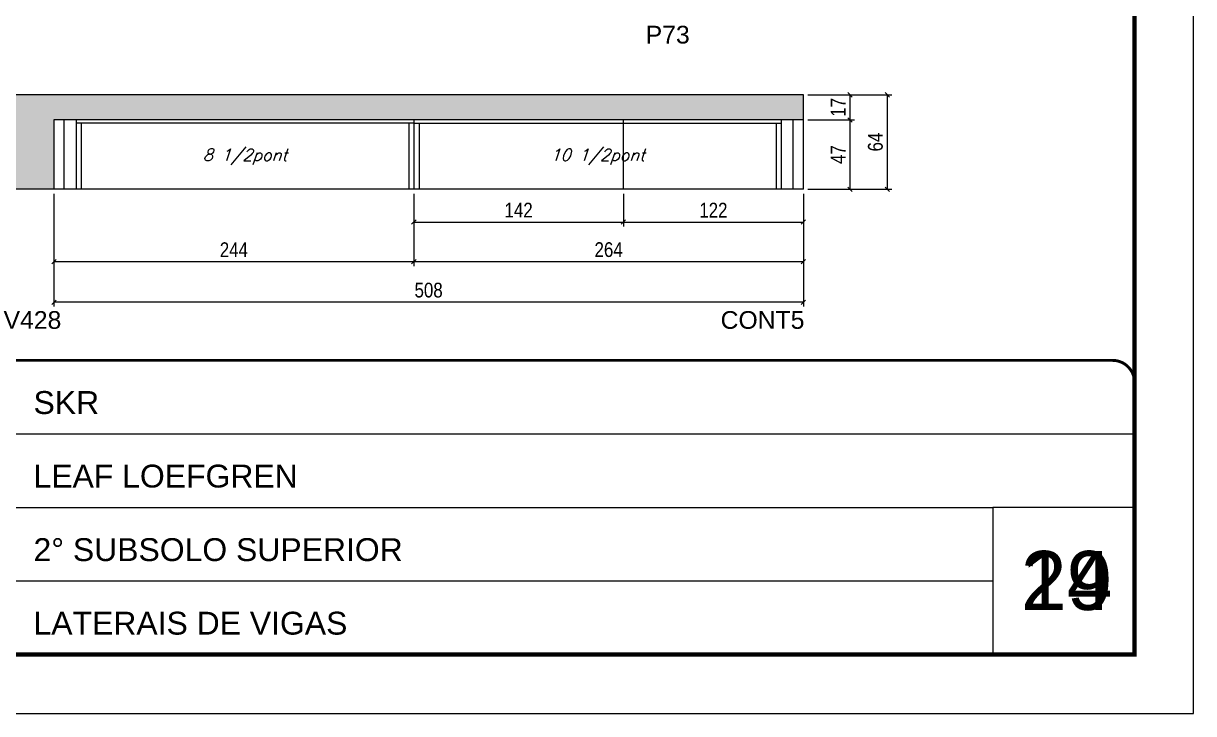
# Model space of a CAD drawing. Extents: x 3309 to 9590, y -2522 to 15424.
# Drawn here: x 7185 to 7978, y 8964 to 9431 of the extents above; entities that cross this region are included whole.
import ezdxf

# ---------------------------------------------------------------- set-up
doc = ezdxf.new("R2010")
doc.units = 0
doc.linetypes.add('CONTINUO', pattern=[0])
doc.linetypes.add('DASHED', pattern=[0.75, 0.5, -0.25])
for name, color, linetype in [('5', 5, 'Continuous'), ('COTA', 241, 'Continuous'), ('Painéis', 200, 'Continuous'), ('SARR_2.2x7', 40, 'Continuous'), ('SARR_3.5x7', 81, 'Continuous'), ('texto', 7, 'Continuous')]:
    doc.layers.add(name, color=color, linetype=linetype)
for name, color, linetype, lineweight in [('CARIMBO', 255, 'Continuous', 9), ('Folhas', 255, 'Continuous', 9), ('SARRAFO DE PRESSAO', 251, 'DASHED', 9)]:
    doc.layers.add(name, color=color, linetype=linetype, lineweight=lineweight)
doc.styles.add('ARIAL', font='arial.ttf')
doc.styles.add('COTA TECNICA', font='techl___.ttf', dxfattribs={"height": 10})
doc.styles.add('Romans', font='romans.shx')
doc.styles.get("Standard").update_dxf_attribs({"font": 'arial.ttf'})
doc.dimstyles.new('PAINEL', dxfattribs={"dimtxt": 10, "dimasz": 3, "dimexe": 3, "dimexo": 3, "dimgap": 3, "dimtad": 1, "dimdec": 1, "dimzin": 12, "dimdsep": 46, "dimtxsty": 'COTA TECNICA', "dimblk1": 'OBLIQUE', "dimblk2": 'OBLIQUE', "dimsah": 1, "dimcen": 0.9, "dimclrd": 4, "dimclre": 4, "dimclrt": 240, "dimadec": 1, "dimazin": 3, "dimtfac": 1, "dimtdec": 1, "dimtmove": 0, "dimatfit": 3, "dimfxl": 1, "dimtolj": 1, "dimtzin": 12, "dimarcsym": 0})

# ---------------------------------------------------------------- blocks, each defined once
blk = doc.blocks.new('9999999999')
at = {"color": 30, "linetype": 'CONTINUO'}
for p, q in [((98564.56, 34379.64), (99583.98, 34379.64)), ((98564.56, 34329.83), (99487.98, 34329.83)), ((99583.98, 34329.83), (99487.98, 34329.83)), ((99487.98, 34329.83), (99487.98, 34230.21)), ((98564.56, 34280.02), (99487.98, 34280.02))]:
    blk.add_line(p, q, dxfattribs=at)
at = {"color": 30, "linetype": 'CONTINUO', "const_width": 2}
blk.add_lwpolyline([(99583.98, 34230.21), (99583.98, 34414.45, 0.414214), (99568.98, 34429.45), (98228.98, 34429.45, 0.414214), (98213.98, 34414.45), (98213.98, 34245.21, 0.414214), (98228.98, 34230.21), (99583.98, 34230.21)], format="xyb", dxfattribs=at)
at = {"layer": 'Folhas'}
blk.add_lwpolyline([(98138.98, 34190.21), (99623.98, 34190.21), (99623.98, 35240.21), (98138.98, 35240.21)], close=True, dxfattribs=at)
at = {"layer": 'Folhas', "color": 30, "const_width": 3}
blk.add_lwpolyline([(98213.98, 34230.21), (99583.98, 34230.21), (99583.98, 35200.21), (98213.98, 35200.21)], close=True, dxfattribs=at)
at = {"color": 7, "linetype": 'Continuous', "ltscale": 5, "style": 'ARIAL'}
for s, height, p in [('SKR', 15.483, (98837.68, 34393.13)), ('LEAF LOEFGREN', 15.4829, (98837.68, 34343.32)), ('2° SUBSOLO SUPERIOR', 15.4829, (98837.68, 34293.51)), ('LATERAIS DE VIGAS', 15.4829, (98837.68, 34243.7))]:
    blk.add_text(s, height=height, dxfattribs=at).set_placement(p)
blk = doc.blocks.new('_Oblique')
at = {"color": 0, "linetype": 'ByBlock', "lineweight": -2}
blk.add_line((-0.5, -0.5), (0.5, 0.5), dxfattribs=at)
blk = doc.blocks.new('*D1304')
at = {"layer": 'COTA', "color": 4, "lineweight": -2, "transparency": 16777216}
for p, q in [((7449.37, 9315.63), (7449.37, 9266.63)), ((7713.37, 9315.63), (7713.37, 9266.63)), ((7713.37, 9269.63), (7449.37, 9269.63))]:
    blk.add_line(p, q, dxfattribs=at)
at = {"layer": 'Defpoints', "color": 0, "transparency": 16777216}
for p in [(7449.37, 9318.63, 0), (7713.37, 9318.63, 0), (7449.37, 9269.63)]:
    blk.add_point(p, dxfattribs=at)
at = {"layer": 'COTA', "color": 4, "lineweight": -2, "transparency": 16777216, "xscale": 3, "yscale": 3, "zscale": 3, "rotation": 180}
blk.add_blockref('_Oblique', (7449.37, 9269.63), dxfattribs=at)
at = {"layer": 'COTA', "color": 4, "lineweight": -2, "transparency": 16777216, "xscale": 3, "yscale": 3, "zscale": 3}
blk.add_blockref('_Oblique', (7713.37, 9269.63), dxfattribs=at)
at = {"layer": 'COTA', "color": 240, "transparency": 16777216, "insert": (7581.37, 9277.73), "char_height": 10, "attachment_point": 5, "style": 'COTA TECNICA'}
blk.add_mtext('\\A1;264', dxfattribs=at)
blk = doc.blocks.new('*D1305')
at = {"layer": 'COTA', "color": 4, "lineweight": -2, "transparency": 16777216}
for p, q in [((7205.37, 9315.63), (7205.37, 9266.63)), ((7449.37, 9315.63), (7449.37, 9266.63)), ((7449.37, 9269.63), (7205.37, 9269.63))]:
    blk.add_line(p, q, dxfattribs=at)
at = {"layer": 'Defpoints', "color": 0, "transparency": 16777216}
for p in [(7205.37, 9318.63, 0), (7449.37, 9318.63, 0), (7205.37, 9269.63)]:
    blk.add_point(p, dxfattribs=at)
at = {"layer": 'COTA', "color": 4, "lineweight": -2, "transparency": 16777216, "xscale": 3, "yscale": 3, "zscale": 3, "rotation": 180}
blk.add_blockref('_Oblique', (7205.37, 9269.63), dxfattribs=at)
at = {"layer": 'COTA', "color": 4, "lineweight": -2, "transparency": 16777216, "xscale": 3, "yscale": 3, "zscale": 3}
blk.add_blockref('_Oblique', (7449.37, 9269.63), dxfattribs=at)
at = {"layer": 'COTA', "color": 240, "transparency": 16777216, "insert": (7327.37, 9277.71), "char_height": 10, "attachment_point": 5, "style": 'COTA TECNICA'}
blk.add_mtext('\\A1;244', dxfattribs=at)
blk = doc.blocks.new('*D1293')
at = {"layer": 'COTA', "color": 4, "lineweight": -2, "transparency": 16777216}
for p, q in [((7205.37, 9315.63), (7205.37, 9239.16)), ((7713.37, 9315.63), (7713.37, 9239.16)), ((7713.37, 9242.16), (7205.37, 9242.16))]:
    blk.add_line(p, q, dxfattribs=at)
at = {"layer": 'Defpoints', "color": 0, "transparency": 16777216}
for p in [(7205.37, 9318.63, 0), (7713.37, 9318.63), (7205.37, 9242.16)]:
    blk.add_point(p, dxfattribs=at)
at = {"layer": 'COTA', "color": 4, "lineweight": -2, "transparency": 16777216, "xscale": 3, "yscale": 3, "zscale": 3, "rotation": 180}
blk.add_blockref('_Oblique', (7205.37, 9242.16), dxfattribs=at)
at = {"layer": 'COTA', "color": 4, "lineweight": -2, "transparency": 16777216, "xscale": 3, "yscale": 3, "zscale": 3}
blk.add_blockref('_Oblique', (7713.37, 9242.16), dxfattribs=at)
at = {"layer": 'COTA', "color": 240, "transparency": 16777216, "insert": (7459.37, 9250.3), "char_height": 10, "attachment_point": 5, "style": 'COTA TECNICA'}
blk.add_mtext('\\A1;508', dxfattribs=at)
blk = doc.blocks.new('*D1302')
at = {"layer": 'COTA', "color": 4, "lineweight": -2, "transparency": 16777216}
for p, q in [((7716.37, 9365.63), (7748, 9365.63)), ((7745, 9318.63), (7745, 9365.63)), ((7716.37, 9318.63), (7748, 9318.63))]:
    blk.add_line(p, q, dxfattribs=at)
at = {"layer": 'Defpoints', "color": 0, "transparency": 16777216}
for p in [(7713.37, 9365.63), (7745, 9365.63), (7713.37, 9318.63)]:
    blk.add_point(p, dxfattribs=at)
at = {"layer": 'COTA', "color": 4, "lineweight": -2, "transparency": 16777216, "xscale": 3, "yscale": 3, "zscale": 3}
for p, rotation in [((7745, 9365.63), 90), ((7745, 9318.63), 270)]:
    blk.add_blockref('_Oblique', p, dxfattribs=dict(at, rotation=rotation))
at = {"layer": 'COTA', "color": 240, "transparency": 16777216, "insert": (7736.93, 9342.13), "char_height": 10, "attachment_point": 5, "rotation": 90, "style": 'COTA TECNICA'}
blk.add_mtext('\\A1;47', dxfattribs=at)
blk = doc.blocks.new('*D1303')
at = {"layer": 'COTA', "color": 4, "lineweight": -2, "transparency": 16777216}
for p, q in [((7716.37, 9382.63), (7748, 9382.63)), ((7745, 9365.63), (7745, 9382.63)), ((7716.37, 9365.63), (7748, 9365.63))]:
    blk.add_line(p, q, dxfattribs=at)
at = {"layer": 'Defpoints', "color": 0, "transparency": 16777216}
for p in [(7713.37, 9382.63), (7745, 9382.63), (7713.37, 9365.63)]:
    blk.add_point(p, dxfattribs=at)
at = {"layer": 'COTA', "color": 4, "lineweight": -2, "transparency": 16777216, "xscale": 3, "yscale": 3, "zscale": 3}
for p, rotation in [((7745, 9382.63), 90), ((7745, 9365.63), 270)]:
    blk.add_blockref('_Oblique', p, dxfattribs=dict(at, rotation=rotation))
at = {"layer": 'COTA', "color": 240, "transparency": 16777216, "insert": (7736.93, 9374.13), "char_height": 10, "attachment_point": 5, "rotation": 90, "style": 'COTA TECNICA'}
blk.add_mtext('\\A1;17', dxfattribs=at)
blk = doc.blocks.new('*D1297')
at = {"layer": 'COTA', "color": 4, "lineweight": -2, "transparency": 16777216}
for p, q in [((7716.37, 9382.63), (7773.32, 9382.63)), ((7770.32, 9318.63), (7770.32, 9382.63)), ((7716.37, 9318.63), (7773.32, 9318.63))]:
    blk.add_line(p, q, dxfattribs=at)
at = {"layer": 'Defpoints', "color": 0, "transparency": 16777216}
for p in [(7713.37, 9382.63), (7770.32, 9382.63), (7713.37, 9318.63)]:
    blk.add_point(p, dxfattribs=at)
at = {"layer": 'COTA', "color": 4, "lineweight": -2, "transparency": 16777216, "xscale": 3, "yscale": 3, "zscale": 3}
for p, rotation in [((7770.32, 9382.63), 90), ((7770.32, 9318.63), 270)]:
    blk.add_blockref('_Oblique', p, dxfattribs=dict(at, rotation=rotation))
at = {"layer": 'COTA', "color": 240, "transparency": 16777216, "insert": (7762.22, 9350.63), "char_height": 10, "attachment_point": 5, "rotation": 90, "style": 'COTA TECNICA'}
blk.add_mtext('\\A1;64', dxfattribs=at)
blk = doc.blocks.new('*D1306')
at = {"layer": 'COTA', "color": 4, "lineweight": -2, "transparency": 16777216}
for p, q in [((7449.37, 9315.63), (7449.37, 9293.47)), ((7591.37, 9315.63), (7591.37, 9293.47)), ((7449.37, 9296.47), (7591.37, 9296.47))]:
    blk.add_line(p, q, dxfattribs=at)
at = {"layer": 'Defpoints', "color": 0, "transparency": 16777216}
for p in [(7449.37, 9318.63), (7591.37, 9318.63), (7591.37, 9296.47)]:
    blk.add_point(p, dxfattribs=at)
at = {"layer": 'COTA', "color": 4, "lineweight": -2, "transparency": 16777216, "xscale": 3, "yscale": 3, "zscale": 3, "rotation": 180}
blk.add_blockref('_Oblique', (7449.37, 9296.47), dxfattribs=at)
at = {"layer": 'COTA', "color": 4, "lineweight": -2, "transparency": 16777216, "xscale": 3, "yscale": 3, "zscale": 3}
blk.add_blockref('_Oblique', (7591.37, 9296.47), dxfattribs=at)
at = {"layer": 'COTA', "color": 240, "transparency": 16777216, "insert": (7520.37, 9304.55), "char_height": 10, "attachment_point": 5, "style": 'COTA TECNICA'}
blk.add_mtext('\\A1;142', dxfattribs=at)
blk = doc.blocks.new('*D1307')
at = {"layer": 'COTA', "color": 4, "lineweight": -2, "transparency": 16777216}
for p, q in [((7591.37, 9315.63), (7591.37, 9293.47)), ((7713.37, 9315.63), (7713.37, 9293.47)), ((7591.37, 9296.47), (7713.37, 9296.47))]:
    blk.add_line(p, q, dxfattribs=at)
at = {"layer": 'Defpoints', "color": 0, "transparency": 16777216}
for p in [(7591.37, 9318.63), (7713.37, 9318.63), (7713.37, 9296.47)]:
    blk.add_point(p, dxfattribs=at)
at = {"layer": 'COTA', "color": 4, "lineweight": -2, "transparency": 16777216, "xscale": 3, "yscale": 3, "zscale": 3, "rotation": 180}
blk.add_blockref('_Oblique', (7591.37, 9296.47), dxfattribs=at)
at = {"layer": 'COTA', "color": 4, "lineweight": -2, "transparency": 16777216, "xscale": 3, "yscale": 3, "zscale": 3}
blk.add_blockref('_Oblique', (7713.37, 9296.47), dxfattribs=at)
at = {"layer": 'COTA', "color": 240, "transparency": 16777216, "insert": (7652.37, 9304.53), "char_height": 10, "attachment_point": 5, "style": 'COTA TECNICA'}
blk.add_mtext('\\A1;122', dxfattribs=at)

msp = doc.modelspace()

# ---------------------------------------------------------------- hatches: boundary and pattern name
at = {"layer": 'COTA'}
h = msp.add_hatch(dxfattribs=at)
h.set_pattern_fill('AR-CONC', color=256, scale=0.03)
h.set_pattern_definition([(50, (0, -524.2997), (5.46554, -0.4781726), [0.5715, -6.2865]), (355, (0, -524.2997), (-1.0573026, 5.7317054), [0.4572, -5.0292175]), (100.451445, (0.4555, -524.3395), (4.4082374, 5.2535326), [0.4857003, -5.3427073]), (46.1842, (0, -522.776), (8.1323712, -1.26127), [0.85725, -9.42975]), (96.63556, (0.678, -522.881), (7.122124, 7.4227837), [0.7285507, -8.014068]), (351.18415, (0, -522.776), (7.122124, 7.422784), [0.685799, -7.543792]), (21, (0.762, -523.1567), (4.5484317, -3.067956), [0.5715, -6.2865]), (326, (0.762, -523.1567), (1.8540609, 5.525639), [0.4572, -5.0292]), (71.451445, (1.141, -523.4124), (6.4024926, 2.457683), [0.4857003, -5.3426981]), (37.5, (0, -524.2997), (0.0926581, 2.53665117), [0, -4.96824, 0, -5.1054, 0, -5.04825]), (7.5, (0, -524.2997), (2.0045899, 3.00541724), [0, -2.91084, 0, -4.85394, 0, -1.92405]), (327.5, (-1.6993, -524.2997), (4.06771786, -0.17186232), [0, -1.905, 0, -5.9436, 0, -7.8867]), (317.5, (-2.4613, -524.2997), (4.4438754, 0.7627947), [0, -2.4765, 0, -3.94716, 0, -5.6007])])
h.paths.add_polyline_path([(7175.37, 9352.63), (6997.37, 9352.63), (6997.37, 9382.63), (6997.37, 9397.63), (6986.37, 9397.63), (6986.37, 9335.63), (7175.37, 9335.63), (7175.37, 9318.63), (7205.37, 9318.63), (7205.37, 9365.63), (7713.37, 9365.63), (7713.37, 9382.63), (7175.37, 9382.63)])

# ---------------------------------------------------------------- linework, layer by layer
for p, q in [((7713.37, 9382.63), (7175.37, 9382.63)), ((7713.37, 9365.63), (7713.37, 9382.63)), ((7205.37, 9318.63), (7175.37, 9318.63))]:
    msp.add_line(p, q, dxfattribs=at)
at = {"layer": 'Painéis', "linetype": 'ByBlock'}
for p, q in [((7713.37, 9365.63), (7205.37, 9365.63)), ((7205.37, 9365.63), (7205.37, 9318.63)), ((7449.37, 9365.63), (7449.37, 9318.63)), ((7591.37, 9318.63), (7591.37, 9365.63)), ((7713.37, 9318.63), (7713.37, 9365.63)), ((7713.37, 9318.63), (7205.37, 9318.63))]:
    msp.add_line(p, q, dxfattribs=at)
at = {"layer": 'SARR_2.2x7', "linetype": 'Continuous'}
for p, q in [((7212.37, 9318.63), (7212.37, 9365.63)), ((7449.37, 9363.43), (7220.37, 9363.43)), ((7449.37, 9363.43), (7698.37, 9363.43)), ((7706.37, 9318.63), (7706.37, 9365.63))]:
    msp.add_line(p, q, dxfattribs=at)
at = {"layer": 'SARR_3.5x7'}
for p, q in [((7220.37, 9365.63), (7220.37, 9318.63)), ((7223.87, 9363.43), (7223.87, 9318.63)), ((7445.87, 9363.43), (7445.87, 9318.63)), ((7452.87, 9363.43), (7452.87, 9318.63)), ((7694.87, 9363.43), (7694.87, 9318.63)), ((7698.37, 9365.63), (7698.37, 9318.63))]:
    msp.add_line(p, q, dxfattribs=at)

# ---------------------------------------------------------------- block references
at = {"layer": 'SARRAFO DE PRESSAO', "color": 6, "linetype": 'ByBlock'}
msp.add_blockref('9999999999', (-91646.11, -25226.65), dxfattribs=at)

# ---------------------------------------------------------------- texts
at = {"layer": '5', "linetype": 'Continuous'}
for s, rotation, p in [('P73', 0.00004, (7606.51, 9417.39, 0)), ('V428', 359.99996, (7171.27, 9224.15, 0)), ('CONT5', 359.99996, (7657.29, 9224.15, 0))]:
    msp.add_text(s, height=12, rotation=rotation, dxfattribs=at).set_placement(p)
at = {"layer": 'CARIMBO', "style": 'ARIAL'}
for s in ['24', '19']:
    msp.add_text(s, height=40, dxfattribs=at).set_placement((7860.73, 9033.7))
at = {"layer": 'texto', "color": 2, "char_height": 8, "attachment_point": 5, "style": 'Romans'}
for s, insert in [('{\\Q19;\\C256;8 1/2pont}', (7334.87, 9340.63)), ('{\\Q19;\\C256;10 1/2pont}', (7573.87, 9340.63))]:
    msp.add_mtext(s, dxfattribs=dict(at, insert=insert))

# ---------------------------------------------------------------- dimensions: what is measured, and where the dimension line sits
at = {"layer": 'COTA'}
for base, p1, p2, angle, picture, middle in [((7745, 9382.63), (7713.37, 9365.63), (7713.37, 9382.63), 90, '*D1303', (7736.93, 9374.13)), ((7770.32, 9382.63), (7713.37, 9318.63), (7713.37, 9382.63), 90, '*D1297', (7762.22, 9350.63)), ((7745, 9365.63), (7713.37, 9318.63), (7713.37, 9365.63), 90, '*D1302', (7736.93, 9342.13)), ((7205.37, 9242.16, 0), (7713.37, 9318.63, 0), (7205.37, 9318.63), 180, '*D1293', (7459.37, 9250.3, 0)), ((7449.37, 9269.63, 0), (7713.37, 9318.63), (7449.37, 9318.63), 180, '*D1304', (7581.37, 9277.73, 0))]:
    dim = msp.add_linear_dim(base=base, p1=p1, p2=p2, angle=angle, dimstyle='PAINEL', dxfattribs=at)
    dim.commit()
    dim.dimension.update_dxf_attribs({"geometry": picture, "text_midpoint": middle})
dim = msp.add_linear_dim(base=(7205.37, 9269.63, 0), p1=(7449.37, 9318.63), p2=(7205.37, 9318.63), angle=180, dimstyle='PAINEL', override={"dimtmove": 1}, dxfattribs=at)
dim.commit()
dim.dimension.update_dxf_attribs({"geometry": '*D1305', "text_midpoint": (7327.37, 9277.71, 0)})
dim = msp.add_linear_dim(base=(7591.37, 9296.47), p1=(7449.37, 9318.63), p2=(7591.37, 9318.63), dimstyle='PAINEL', dxfattribs=at)
dim.commit()
dim.dimension.update_dxf_attribs({"geometry": '*D1306', "text_midpoint": (7520.37, 9304.55)})
dim = msp.add_linear_dim(base=(7713.37, 9296.47), p1=(7591.37, 9318.63), p2=(7713.37, 9318.63), dimstyle='PAINEL', override={"dimtmove": 1}, dxfattribs=at)
dim.commit()
dim.dimension.update_dxf_attribs({"geometry": '*D1307', "text_midpoint": (7652.37, 9304.53)})

doc.saveas('drawing.dxf')
